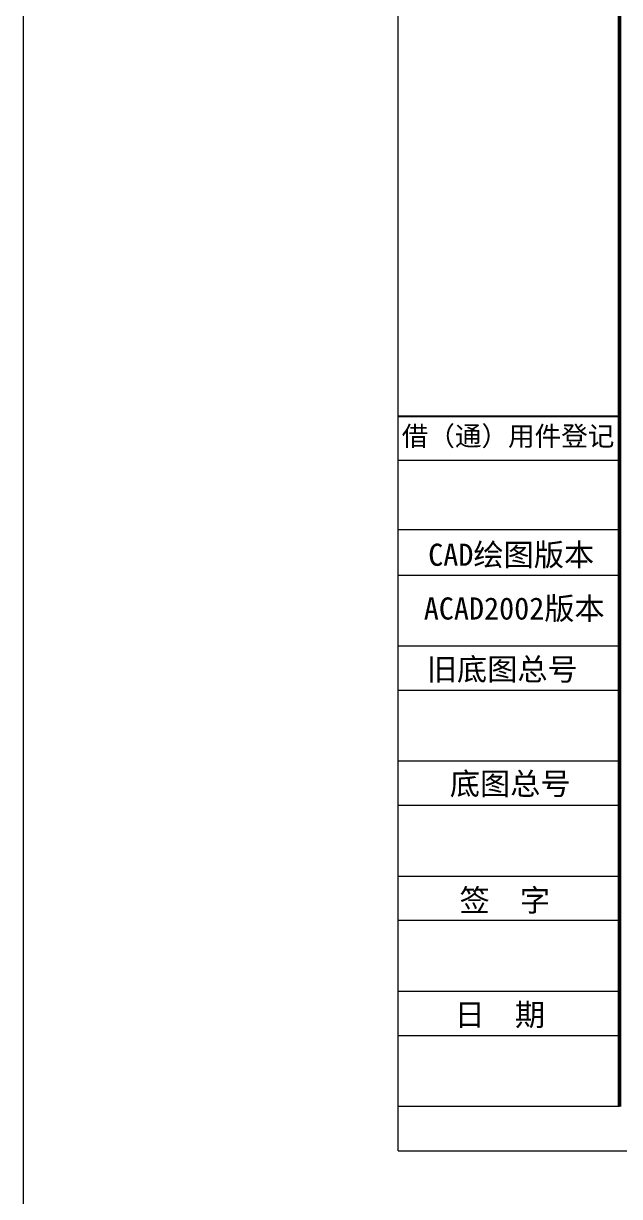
# Model space of a CAD drawing. Header units: millimetres. Extents: x 2517 to 6633, y 792 to 3241.
# Drawn here: x 3117.5 to 3151.2, y 1553.8 to 1620.1 of the extents above; entities that cross this region are included whole.
import ezdxf

# ---------------------------------------------------------------- set-up
doc = ezdxf.new("R2010")
doc.units = ezdxf.units.MM
for name, color, linetype, lineweight in [('实线', 7, 'Continuous', 25), ('尺寸标注', 2, 'Continuous', 9), ('引导线', 6, 'Continuous', 9), ('文本', 3, 'Continuous', 15), ('粗实线', 9, 'Continuous', 50)]:
    doc.layers.add(name, color=color, linetype=linetype, lineweight=lineweight)
doc.styles.get("Standard").update_dxf_attribs({"font": 'simfang.ttf'})

msp = doc.modelspace()

# ---------------------------------------------------------------- linework, layer by layer
at = {"layer": '实线'}
for p, q in [((3138.6726, 1597.8868), (3151.1726, 1597.8868)), ((3151.1726, 1586.8868), (3151.1726, 1558.8868))]:
    msp.add_line(p, q, dxfattribs=at)
at = {"layer": '尺寸标注', "ltscale": 0.2}
msp.add_line((3117.5189, 792.4263), (3117.5189, 1718.264), dxfattribs=at)
at = {"layer": '引导线'}
for p, q in [((3138.6726, 1556.3868), (3138.6726, 1704.8868)), ((3151.1726, 1595.3868), (3138.6726, 1595.3868)), ((3151.1726, 1591.4671), (3138.6726, 1591.4671)), ((3151.1726, 1588.8868), (3138.6726, 1588.8868)), ((3151.1726, 1584.8868), (3138.6726, 1584.8868)), ((3151.1726, 1582.3868), (3138.6726, 1582.3868)), ((3151.1726, 1578.3868), (3138.6726, 1578.3868)), ((3151.1726, 1575.8868), (3138.6726, 1575.8868)), ((3151.1726, 1571.8868), (3138.6726, 1571.8868)), ((3151.1726, 1569.3868), (3138.6726, 1569.3868)), ((3151.1726, 1565.3868), (3138.6726, 1565.3868)), ((3151.1726, 1562.8868), (3138.6726, 1562.8868)), ((3151.1726, 1558.8868), (3138.6726, 1558.8868)), ((3138.6726, 1556.3868), (3348.6726, 1556.3868))]:
    msp.add_line(p, q, dxfattribs=at)
at = {"layer": '粗实线'}
msp.add_line((3151.1726, 1558.8868), (3151.1726, 1702.3868), dxfattribs=at)

# ---------------------------------------------------------------- texts
at = {"layer": '文本', "ltscale": 0.2, "attachment_point": 5}
for s, insert, char_height, width in [('借（通）用件登记', (3144.8788, 1596.6898), 1.1, 25.5643), ('CAD绘图版本', (3145.0564, 1589.9843), 1.25, 37.898509), ('ACAD2002版本', (3145.2278, 1586.9487), 1.25, 29.254759), ('旧底图总号', (3144.5513, 1583.5168), 1.25, 33.094214), ('底图总号', (3144.998, 1577.0507), 1.25, 7.2558), ('签  字', (3144.6928, 1570.4703), 1.25, 7.2558), ('日  期', (3144.4136, 1564.0015), 1.25, 7.2558)]:
    msp.add_mtext(s, dxfattribs=dict(at, insert=insert, char_height=char_height, width=width))

doc.saveas('drawing.dxf')
